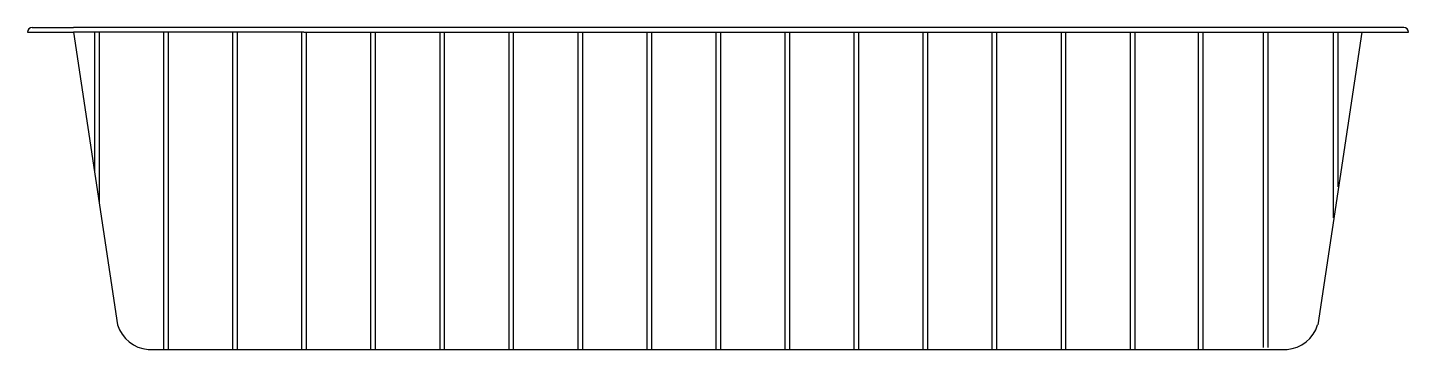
# Model space of a CAD drawing. Extents: x -1108.51 to -1102.51, y 327.56 to 328.96.
import ezdxf

# ---------------------------------------------------------------- set-up
doc = ezdxf.new("R2010")
doc.units = 0
doc.header["$LTSCALE"] = 10
doc.header["$MEASUREMENT"] = 0
doc.layers.add('Piscinas_Fibratec', color=4, linetype='CONTINUOUS')

msp = doc.modelspace()

# ---------------------------------------------------------------- linework, layer by layer
at = {"layer": 'Piscinas_Fibratec', "color": 2}
for p, q in [((-1108.5062, 328.9414), (-1108.3062, 328.9414)), ((-1108.5062, 328.9414), (-1108.3062, 328.9414)), ((-1108.4862, 328.9614), (-1108.3062, 328.9614)), ((-1108.4862, 328.9614), (-1108.3062, 328.9614)), ((-1107.3062, 328.9614), (-1108.3062, 328.9614)), ((-1107.3062, 328.9614), (-1108.3062, 328.9614)), ((-1107.3141, 328.9414), (-1108.3062, 328.9414)), ((-1107.3141, 328.9414), (-1108.3062, 328.9414)), ((-1107.3062, 328.9414), (-1107.3141, 328.9414)), ((-1107.3062, 328.9414), (-1107.3141, 328.9414)), ((-1102.7062, 328.9614), (-1107.3062, 328.9614)), ((-1102.7062, 328.9614), (-1107.3062, 328.9614)), ((-1107.3062, 328.9414), (-1102.7091, 328.9414)), ((-1107.3062, 328.9414), (-1102.7091, 328.9414)), ((-1102.7091, 328.9414), (-1102.5062, 328.9414)), ((-1102.7091, 328.9414), (-1102.5062, 328.9414)), ((-1102.5262, 328.9614), (-1102.7062, 328.9614)), ((-1102.5262, 328.9614), (-1102.7062, 328.9614))]:
    msp.add_line(p, q, dxfattribs=at)
at = {"layer": 'Piscinas_Fibratec'}
for p, q in [((-1108.3062, 328.9414), (-1108.1149, 327.6684)), ((-1108.3062, 328.9414), (-1108.1149, 327.6684)), ((-1102.7091, 328.9414), (-1102.9003, 327.6684)), ((-1102.7091, 328.9414), (-1102.9003, 327.6684)), ((-1107.982, 327.5614), (-1106.9941, 327.5614)), ((-1107.982, 327.5614), (-1106.9941, 327.5614)), ((-1107.0212, 327.5614), (-1103.0333, 327.5614)), ((-1107.0212, 327.5614), (-1103.0333, 327.5614))]:
    msp.add_line(p, q, dxfattribs=at)
at = {"layer": 'Piscinas_Fibratec', "color": 1}
for p, q in [((-1108.2141, 328.3388), (-1108.2141, 328.9414)), ((-1108.2141, 328.3388), (-1108.2141, 328.9414)), ((-1108.2141, 328.3388), (-1108.2141, 328.9414)), ((-1108.2141, 328.3388), (-1108.2141, 328.9414)), ((-1108.1941, 328.2036), (-1108.1941, 328.9414)), ((-1108.1941, 328.2036), (-1108.1941, 328.9414)), ((-1108.1941, 328.2036), (-1108.1941, 328.9414)), ((-1108.1941, 328.2036), (-1108.1941, 328.9414)), ((-1107.9141, 327.5614), (-1107.9141, 328.9414)), ((-1107.9141, 327.5614), (-1107.9141, 328.9414)), ((-1107.9141, 327.5614), (-1107.9141, 328.9414)), ((-1107.9141, 327.5614), (-1107.9141, 328.9414)), ((-1107.8941, 327.5614), (-1107.8941, 328.9414)), ((-1107.8941, 327.5614), (-1107.8941, 328.9414)), ((-1107.8941, 327.5614), (-1107.8941, 328.9414)), ((-1107.8941, 327.5614), (-1107.8941, 328.9414)), ((-1107.6141, 327.5614), (-1107.6141, 328.9414)), ((-1107.6141, 327.5614), (-1107.6141, 328.9414)), ((-1107.5941, 327.5614), (-1107.5941, 328.9414)), ((-1107.5941, 327.5614), (-1107.5941, 328.9414)), ((-1107.3141, 327.5614), (-1107.3141, 328.9414)), ((-1107.3141, 327.5614), (-1107.3141, 328.9414)), ((-1107.3141, 327.5614), (-1107.3141, 328.9414)), ((-1107.3141, 327.5614), (-1107.3141, 328.9414)), ((-1107.3141, 327.5614), (-1107.3141, 328.9414)), ((-1107.3141, 327.5614), (-1107.3141, 328.9414)), ((-1107.2941, 327.5614), (-1107.2941, 328.9414)), ((-1107.2941, 327.5614), (-1107.2941, 328.9414)), ((-1107.2941, 327.5614), (-1107.2941, 328.9414)), ((-1107.2941, 327.5614), (-1107.2941, 328.9414)), ((-1107.2941, 327.5614), (-1107.2941, 328.9414)), ((-1107.2941, 327.5614), (-1107.2941, 328.9414)), ((-1107.0141, 327.5614), (-1107.0141, 328.9414)), ((-1107.0141, 327.5614), (-1107.0141, 328.9414)), ((-1106.9941, 327.5614), (-1106.9941, 328.9414)), ((-1106.9941, 327.5614), (-1106.9941, 328.9414)), ((-1106.7141, 327.5614), (-1106.7141, 328.9414)), ((-1106.7141, 327.5614), (-1106.7141, 328.9414)), ((-1106.6941, 327.5614), (-1106.6941, 328.9414)), ((-1106.6941, 327.5614), (-1106.6941, 328.9414)), ((-1106.4141, 327.5614), (-1106.4141, 328.9414)), ((-1106.4141, 327.5614), (-1106.4141, 328.9414)), ((-1106.3941, 327.5614), (-1106.3941, 328.9414)), ((-1106.3941, 327.5614), (-1106.3941, 328.9414)), ((-1106.1141, 327.5614), (-1106.1141, 328.9414)), ((-1106.1141, 327.5614), (-1106.1141, 328.9414)), ((-1106.0941, 327.5614), (-1106.0941, 328.9414)), ((-1106.0941, 327.5614), (-1106.0941, 328.9414)), ((-1105.8141, 327.5614), (-1105.8141, 328.9414)), ((-1105.8141, 327.5614), (-1105.8141, 328.9414)), ((-1105.7941, 327.5614), (-1105.7941, 328.9414)), ((-1105.7941, 327.5614), (-1105.7941, 328.9414)), ((-1105.5141, 327.5614), (-1105.5141, 328.9414)), ((-1105.5141, 327.5614), (-1105.5141, 328.9414)), ((-1105.4941, 327.5614), (-1105.4941, 328.9414)), ((-1105.4941, 327.5614), (-1105.4941, 328.9414)), ((-1105.2141, 327.5614), (-1105.2141, 328.9414)), ((-1105.2141, 327.5614), (-1105.2141, 328.9414)), ((-1105.1941, 327.5614), (-1105.1941, 328.9414)), ((-1105.1941, 327.5614), (-1105.1941, 328.9414)), ((-1104.9141, 327.5614), (-1104.9141, 328.9414)), ((-1104.9141, 327.5614), (-1104.9141, 328.9414)), ((-1104.8941, 327.5614), (-1104.8941, 328.9414)), ((-1104.8941, 327.5614), (-1104.8941, 328.9414)), ((-1104.6141, 327.5614), (-1104.6141, 328.9414)), ((-1104.6141, 327.5614), (-1104.6141, 328.9414)), ((-1104.5941, 327.5614), (-1104.5941, 328.9414)), ((-1104.5941, 327.5614), (-1104.5941, 328.9414)), ((-1104.3141, 327.5614), (-1104.3141, 328.9414)), ((-1104.3141, 327.5614), (-1104.3141, 328.9414)), ((-1104.2941, 327.5614), (-1104.2941, 328.9414)), ((-1104.2941, 327.5614), (-1104.2941, 328.9414)), ((-1104.0141, 327.5614), (-1104.0141, 328.9414)), ((-1104.0141, 327.5614), (-1104.0141, 328.9414)), ((-1103.9941, 327.5614), (-1103.9941, 328.9414)), ((-1103.9941, 327.5614), (-1103.9941, 328.9414)), ((-1103.7141, 327.5614), (-1103.7141, 328.9414)), ((-1103.7141, 327.5614), (-1103.7141, 328.9414)), ((-1103.6941, 327.5614), (-1103.6941, 328.9414)), ((-1103.6941, 327.5614), (-1103.6941, 328.9414)), ((-1103.4184, 327.5614), (-1103.4184, 328.9414)), ((-1103.4184, 327.5614), (-1103.4184, 328.9414)), ((-1103.3984, 327.5614), (-1103.3984, 328.9414)), ((-1103.3984, 327.5614), (-1103.3984, 328.9414)), ((-1103.1358, 327.5696), (-1103.1358, 328.9414)), ((-1103.1358, 327.5696), (-1103.1358, 328.9414)), ((-1103.1158, 327.5696), (-1103.1158, 328.9414)), ((-1103.1158, 327.5696), (-1103.1158, 328.9414)), ((-1102.8315, 328.1341), (-1102.8315, 328.9414)), ((-1102.8315, 328.1341), (-1102.8315, 328.9414)), ((-1102.8115, 328.2693), (-1102.8115, 328.9414)), ((-1102.8115, 328.2693), (-1102.8115, 328.9414))]:
    msp.add_line(p, q, dxfattribs=at)
at = {"layer": 'Piscinas_Fibratec', "color": 2}
for centre, start, end in [((-1108.4862, 328.9414), 90, 180), ((-1108.4862, 328.9414), 90, 180), ((-1102.5262, 328.9414), 0, 90), ((-1102.5262, 328.9414), 0, 90)]:
    msp.add_arc(centre, 0.02, start, end, dxfattribs=at)
at = {"layer": 'Piscinas_Fibratec'}
for centre, start, end in [((-1107.9711, 327.711), 196.50031, 265.83792), ((-1107.9711, 327.711), 196.50031, 265.83792), ((-1103.0442, 327.711), 274.16208, 343.49969), ((-1103.0442, 327.711), 274.16208, 343.49969)]:
    msp.add_arc(centre, 0.15, start, end, dxfattribs=at)

doc.saveas('drawing.dxf')
